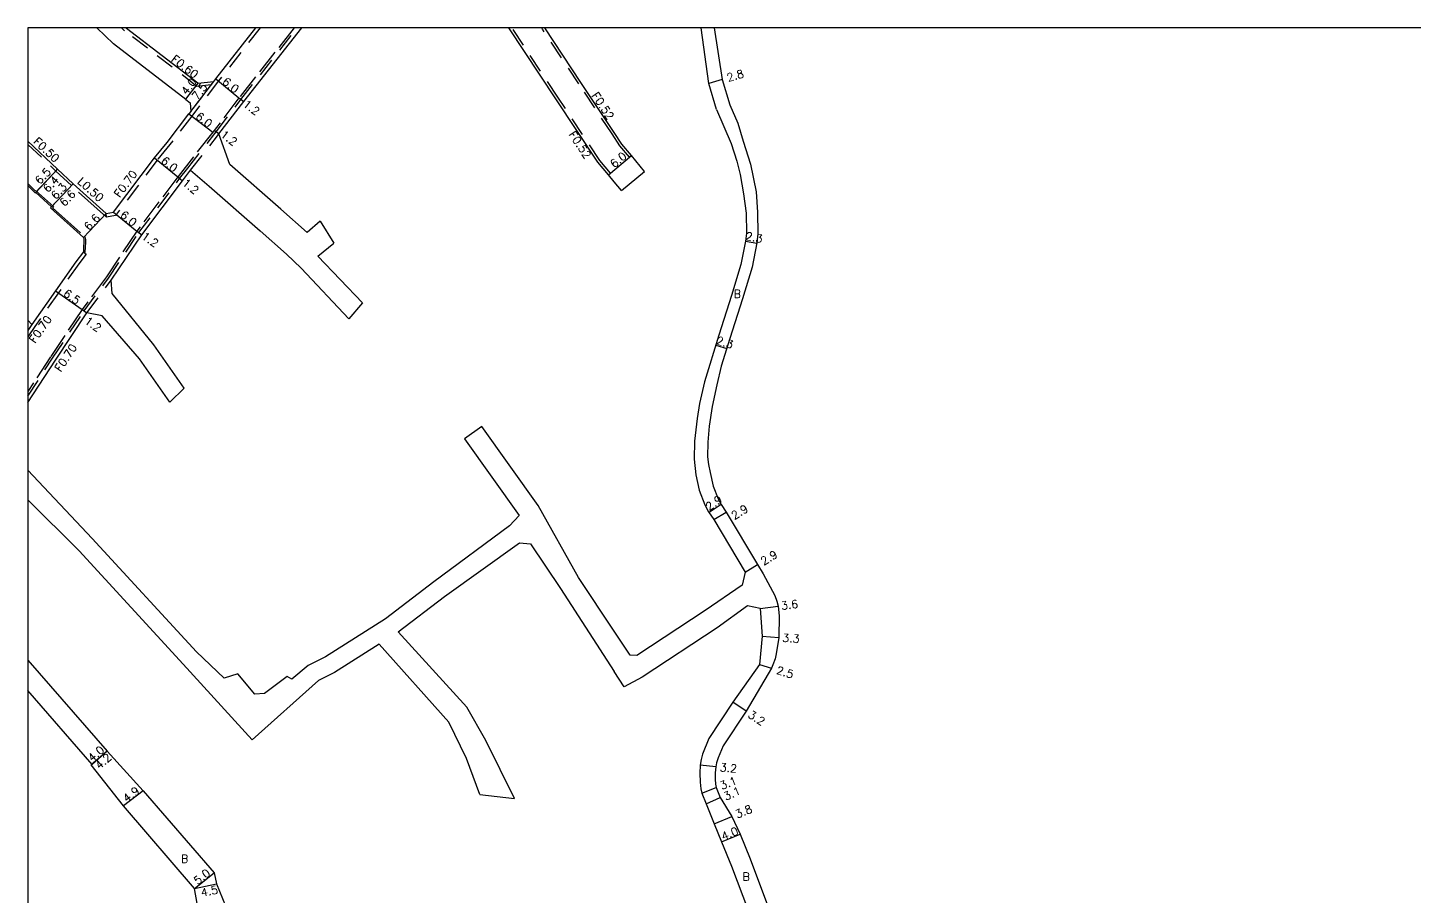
# Model space of a CAD drawing. Header units: metres. Extents: x -4000 to -3200, y -110400 to -109800.
# Drawn here: x -4000 to -3722.8, y -109973.6 to -109800 of the extents above; entities that cross this region are included whole.
import ezdxf

# ---------------------------------------------------------------- set-up
doc = ezdxf.new("R2010")
doc.units = ezdxf.units.M
doc.header["$LTSCALE"] = 2.5
for name, pattern in [('2227000', [2.5, 2, -0.5]), ('2232000', [2.5, 1.5, -1]), ('2233000', [4, 3, -1])]:
    doc.linetypes.add(name, pattern=pattern)
for name, color, linetype in [('2101000', 177, 'Continuous'), ('2102000', 191, 'Continuous'), ('2102001', 191, 'Continuous'), ('2227000', 3, '2227000'), ('2232000', 4, '2232000'), ('2233000', 62, '2233000'), ('9201100', 215, 'Continuous'), ('9201500', 222, 'Continuous'), ('9202100', 82, 'Continuous'), ('9203500', 155, 'Continuous'), ('999', 7, 'Continuous')]:
    doc.layers.add(name, color=color, linetype=linetype)
doc.styles.add('Dm_Anotation', font='txt.shx', dxfattribs={"bigfont": 'pscdm.shx'})

msp = doc.modelspace()

# ---------------------------------------------------------------- linework, layer by layer
at = {"layer": '2101000'}
for points in [[(-3968.36, -109814.34), (-3982.84, -109803.21), (-3986.16, -109800)], [(-3965.99, -109811.1), (-3980.26, -109800.13), (-3980.4, -109800)], [(-3962.4, -109810.21), (-3954.42, -109800)], [(-3961.77, -109821.24), (-3956.8, -109814.74), (-3945.18, -109800)], [(-3883.88, -109829.4), (-3886, -109826.86), (-3894.43, -109814.18), (-3903.8, -109800)], [(-3879.27, -109825.56), (-3881.18, -109823.27), (-3882.74, -109820.93), (-3889.38, -109810.93), (-3896.61, -109800)], [(-3862.26, -109816.35), (-3863.82, -109811.13), (-3865.38, -109800)], [(-3862.74, -109800), (-3861.13, -109810.33), (-3859.63, -109815.39), (-3858.04, -109819.06)], [(-3965.99, -109811.1), (-3962.81, -109810.75), (-3962.4, -109810.21)], [(-3968.36, -109814.34), (-3967.55, -109815.01), (-3967.36, -109816.71), (-3967.77, -109817.24)], [(-3982.83, -109836.88), (-3974.65, -109826.02), (-3972.13, -109822.94), (-3967.77, -109817.24)], [(-3858.04, -109819.06), (-3856.94, -109822.66), (-3855.49, -109827.29), (-3854.33, -109832.83), (-3854.08, -109836.88), (-3854, -109841.2), (-3854.23, -109843.01), (-3855.15, -109847.85), (-3857.08, -109854.18), (-3859.62, -109862.13), (-3861.32, -109867.68), (-3862.24, -109871.4), (-3863.17, -109875.7), (-3863.77, -109879.66), (-3864.03, -109882.87), (-3864.07, -109885.76), (-3863.91, -109887.3), (-3863.53, -109888.93), (-3862.94, -109891.61), (-3861.95, -109894.18), (-3861.38, -109895.29), (-3860.34, -109896.8)], [(-4000, -109822.64), (-3994.02, -109828.28), (-3990.93, -109831.19), (-3984.3, -109837.15), (-3982.83, -109836.88)], [(-3983.29, -109850.47), (-3977.2, -109841.37), (-3969.08, -109830.58), (-3967.45, -109828.5)], [(-4000, -109831.56), (-3998.48, -109833.01), (-3998.41, -109832.94), (-3995.26, -109835.77), (-3995.46, -109835.99), (-3988.83, -109841.95), (-3988.78, -109842.34), (-3988.78, -109842.92), (-3988.83, -109843.76), (-3988.87, -109844.82), (-3990.37, -109846.8), (-3994.44, -109852.58), (-3999.17, -109859.29)], [(-4000, -109874.89), (-3994.43, -109866.45), (-3988.15, -109857.01)], [(-3862.81, -109898.32), (-3856.54, -109908.82)], [(-3860.34, -109896.8), (-3854.06, -109907.32), (-3852.94, -109909.17), (-3850.64, -109913.5), (-3850.21, -109914.62), (-3849.98, -109915.64), (-3849.78, -109917.58), (-3849.84, -109921.87), (-3850.32, -109925.15), (-3850.57, -109926.17), (-3851.01, -109927.34), (-3851.31, -109928), (-3856.36, -109936.6), (-3860.96, -109943.56), (-3861.94, -109945.96), (-3862.26, -109946.94), (-3862.39, -109947.72), (-3862.54, -109948.96), (-3862.56, -109950.21), (-3862.48, -109951.18), (-3862.33, -109951.9), (-3861.52, -109953.87), (-3859.21, -109957.68), (-3857.55, -109961.21), (-3855.55, -109966.12), (-3852.09, -109975.37)], [(-3853.55, -109916.11), (-3853.13, -109921.63), (-3853.71, -109927.28), (-3859.03, -109934.83), (-3863.8, -109942.06), (-3865.09, -109945.2), (-3865.38, -109946.24), (-3865.58, -109947.42), (-3865.64, -109949.03), (-3865.56, -109950.77), (-3865.4, -109952.14), (-3865.22, -109953.02), (-3864.36, -109955.11), (-3862.73, -109959.12), (-3861.26, -109962.72), (-3859.27, -109967.58), (-3855.91, -109976.56)], [(-4000, -109926.44), (-3984.12, -109944.61), (-3976.92, -109952.55), (-3962.75, -109968.92), (-3962.24, -109971.15), (-3960.45, -109975.49), (-3958.57, -109977.57), (-3948.73, -109988.97), (-3944.31, -109994.26), (-3939.29, -110000.41), (-3938.12, -110002.09), (-3934.95, -110006.66), (-3930.67, -110014.71), (-3928.76, -110020.03), (-3925.76, -110028.76), (-3924, -110033.26)], [(-3995.47, -110015.93), (-3990.07, -110008.37), (-3979.41, -109994.94), (-3980.33, -109992.91), (-3978.06, -109990.2), (-3975.19, -109987.24), (-3970.32, -109982.36), (-3965.76, -109976.93), (-3966.65, -109972.05), (-3980.82, -109955.51), (-3987.29, -109947.37), (-3987.14, -109947.24), (-4000, -109932.51)]]:
    msp.add_lwpolyline(points, dxfattribs=at)
at = {"layer": '2101000', "flags": 128}
msp.add_lwpolyline([(-3862.26, -109816.35), (-3859.37, -109823.14), (-3858.24, -109826.68), (-3857.55, -109829.32), (-3856.85, -109833.18), (-3856.38, -109837.04), (-3856.3, -109841.07), (-3856.5, -109842.64), (-3857.39, -109847.3), (-3859.27, -109853.49), (-3861.82, -109861.45), (-3864.68, -109870.78), (-3865.65, -109875.09), (-3866.15, -109878.14), (-3866.7, -109882.67), (-3866.72, -109886.26), (-3866.4, -109889.39), (-3865.72, -109892.45), (-3864.6, -109895.37), (-3863.87, -109896.78), (-3862.81, -109898.32)], dxfattribs=at)
at = {"layer": '2102000'}
for points in [[(-3941.55, -109838.64), (-3944.1, -109840.94), (-3949.4, -109836.24), (-3959.6, -109827.33), (-3961.77, -109821.24)], [(-3876.65, -109828.72), (-3879.27, -109825.56)], [(-3967.45, -109828.5), (-3963.75, -109831.68), (-3953.54, -109840.59), (-3948.24, -109845.29), (-3945.34, -109848.05), (-3935.8, -109858.19)], [(-3882.74, -109830.78), (-3883.88, -109829.4)], [(-3881.26, -109832.56), (-3882.74, -109830.78)], [(-3933.05, -109855), (-3942.01, -109845.63), (-3938.78, -109843.06)], [(-3968.7, -109872.03), (-3974.8, -109863.4), (-3983.15, -109853.11), (-3983.29, -109850.47)], [(-3971.58, -109874.82), (-3977.67, -109866.19), (-3985.1, -109857.56), (-3988.15, -109857.01)], [(-3999.17, -109859.29), (-4000, -109858.46)], [(-3882.74, -109920.62), (-3889.87, -109909.89), (-3897.96, -109895.53), (-3909.22, -109879.72)], [(-3912.64, -109882.15), (-3901.74, -109897.47), (-3903.69, -109899.59), (-3918.77, -109910.79), (-3928.46, -109918.18), (-3940.47, -109925.75), (-3943.92, -109927.51), (-3947.18, -109930.24), (-3948.1, -109929.68), (-3952.63, -109933.07), (-3954.57, -109933.21), (-3957.96, -109929.15), (-3960.69, -109929.99), (-3966.26, -109924.78), (-3987.09, -109902.11), (-4000, -109888.43)], [(-3909.63, -109953.24), (-3912.25, -109946.07), (-3915.8, -109938.8), (-3929.71, -109923.23), (-3938.69, -109928.88), (-3941.88, -109930.51), (-3955.15, -109942.32), (-3968.9, -109927.23), (-3989.72, -109904.57), (-4000, -109894.38)], [(-3902.69, -109954.06), (-3908.39, -109942.49), (-3912.23, -109935.78), (-3925.91, -109920.77), (-3916.64, -109913.69), (-3901.69, -109902.95), (-3899.5, -109903.16), (-3893.46, -109912.08), (-3882.74, -109928.69)], [(-3856.54, -109908.82), (-3857.18, -109911.4), (-3864.53, -109916.48), (-3878.24, -109925.51), (-3879.56, -109925.4), (-3882.74, -109920.62)], [(-3853.55, -109916.11), (-3856.06, -109915.57), (-3862.18, -109919.97), (-3877.14, -109929.81), (-3880.77, -109931.74), (-3882.74, -109928.69)]]:
    msp.add_lwpolyline(points, dxfattribs=at)
at = {"layer": '2102001'}
for points in [[(-3881.26, -109832.56), (-3876.65, -109828.72)], [(-3941.55, -109838.64), (-3938.78, -109843.06)], [(-3933.05, -109855), (-3935.8, -109858.19)], [(-3971.58, -109874.82), (-3968.7, -109872.03)], [(-3909.22, -109879.72), (-3912.64, -109882.15)], [(-3909.63, -109953.24), (-3902.69, -109954.06)]]:
    msp.add_lwpolyline(points, dxfattribs=at)
at = {"layer": '2227000'}
msp.add_lwpolyline([(-3946.7, -109800), (-3957.76, -109814.02), (-3963.01, -109820.89), (-3970, -109829.82), (-3978.18, -109840.67), (-3984.28, -109849.79), (-3989.13, -109856.32), (-3995.43, -109865.79), (-4000, -109872.71)], dxfattribs=at)
at = {"layer": '2232000'}
for points in [[(-4000, -109873.62), (-3995.02, -109866.06), (-3988.72, -109856.61), (-3983.86, -109850.07), (-3977.77, -109840.96), (-3969.63, -109830.16), (-3968, -109828.07), (-3962.59, -109821.16), (-3962.32, -109820.81), (-3957.36, -109814.32), (-3946.07, -109800)], [(-3953.53, -109800), (-3961.84, -109810.64), (-3967.22, -109817.67), (-3971.58, -109823.37), (-3974.1, -109826.45), (-3982.43, -109837.51), (-3984.27, -109837.86), (-3984.3, -109837.15)], [(-3963.31, -109811.41), (-3966.16, -109811.72), (-3980.66, -109800.59), (-3980.82, -109800.43), (-3981.26, -109800)], [(-3883.88, -109829.4), (-3883.48, -109829.07), (-3885.58, -109826.55), (-3894, -109813.89), (-3903.17, -109800)], [(-3879.27, -109825.56), (-3879.67, -109825.9), (-3881.6, -109823.58), (-3883.17, -109821.22), (-3889.82, -109811.22), (-3897.04, -109800.29), (-3897.23, -109800)], [(-3967.36, -109816.71), (-3962.81, -109810.75)], [(-3967.45, -109828.5), (-3962.03, -109821.59), (-3961.77, -109821.24)], [(-4000, -109823.32), (-3994.36, -109828.64)], [(-3988.87, -109844.82), (-3988.59, -109845.04), (-3988.31, -109845.25), (-3989.81, -109847.22), (-3993.87, -109852.98), (-3998.6, -109859.69)], [(-3988.15, -109857.01), (-3983.29, -109850.47)], [(-3999.17, -109859.29), (-4000, -109860.53)], [(-3998.6, -109859.69), (-4000, -109861.79)]]:
    msp.add_lwpolyline(points, dxfattribs=at)
at = {"layer": '2233000'}
for points in [[(-3984.27, -109837.86), (-3991.27, -109831.56), (-3994.36, -109828.64), (-3994.02, -109828.28)], [(-4000, -109831.15), (-3998.49, -109832.58), (-3998.43, -109832.52), (-3994.82, -109835.75), (-3995.03, -109835.98), (-3988.55, -109841.8), (-3988.48, -109842.32), (-3988.48, -109842.93), (-3988.53, -109843.78), (-3988.57, -109844.93), (-3988.63, -109845.01)], [(-3998.21, -109832.72), (-3998.41, -109832.94)]]:
    msp.add_lwpolyline(points, dxfattribs=at)
at = {"layer": '9201100', "flags": 128}
for points in [[(-3967.36, -109816.71), (-3962.81, -109810.75)], [(-3965.99, -109811.1), (-3968.43, -109814.28)], [(-3883.88, -109829.4), (-3879.27, -109825.56)], [(-3856.5, -109842.64), (-3854.24, -109843.08)], [(-3862.43, -109863.45), (-3860.23, -109864.12)], [(-3861.38, -109895.29), (-3863.77, -109896.93)]]:
    msp.add_lwpolyline(points, dxfattribs=at)
at = {"layer": '9201100'}
for points in [[(-3962.4, -109810.21), (-3957.76, -109814.02)], [(-3861.13, -109810.33), (-3863.82, -109811.13)], [(-3957.76, -109814.02), (-3956.8, -109814.74)], [(-3967.77, -109817.24), (-3963.01, -109820.89)], [(-3961.77, -109821.24), (-3962.72, -109820.51)], [(-3974.65, -109826.02), (-3970, -109829.82)], [(-3994.02, -109828.28), (-3998.48, -109833.01)], [(-3994.02, -109828.28), (-3998.41, -109832.94)], [(-3970, -109829.82), (-3969.08, -109830.58)], [(-3990.93, -109831.19), (-3995.46, -109835.99)], [(-3990.93, -109831.19), (-3995.26, -109835.77)], [(-3984.3, -109837.15), (-3988.83, -109841.95)], [(-3982.83, -109836.88), (-3978.18, -109840.67)], [(-3978.18, -109840.67), (-3977.2, -109841.37)], [(-3994.44, -109852.58), (-3989.13, -109856.32)], [(-3989.13, -109856.32), (-3988.15, -109857.01)], [(-3862.81, -109898.32), (-3860.34, -109896.8)], [(-3856.54, -109908.82), (-3854.06, -109907.32)], [(-3853.55, -109916.11), (-3849.98, -109915.64)], [(-3853.13, -109921.63), (-3849.84, -109921.87)], [(-3853.71, -109927.28), (-3851.31, -109928)], [(-3856.36, -109936.6), (-3859.03, -109934.83)], [(-3984.12, -109944.61), (-3987.29, -109947.37)], [(-3984.12, -109944.61), (-3987.14, -109947.24)], [(-3862.39, -109947.72), (-3865.58, -109947.42)], [(-3865.22, -109953.02), (-3862.33, -109951.9)], [(-3976.92, -109952.55), (-3980.82, -109955.51)], [(-3864.36, -109955.11), (-3861.52, -109953.87)], [(-3862.73, -109959.12), (-3859.21, -109957.68)], [(-3861.26, -109962.72), (-3857.55, -109961.21)], [(-3966.65, -109972.05), (-3962.75, -109968.92)], [(-3966.65, -109972.05), (-3962.24, -109971.15)]]:
    msp.add_lwpolyline(points, dxfattribs=at)
at = {"layer": '999'}
msp.add_lwpolyline([(-4000, -110400), (-3200, -110400), (-3200, -109800), (-4000, -109800)], close=True, dxfattribs=at)

# ---------------------------------------------------------------- texts
at = {"layer": '9201500', "style": 'Dm_Anotation'}
for s, rotation, p in [('4.0', 52.4544, (-3968.21, -109813.58)), ('6.0', 320.678, (-3961.25, -109811.02)), ('2.8', 16.5439, (-3859.95, -109810.81)), ('7.5', 52.5878, (-3966.05, -109814.58)), ('1.2', 322.6046, (-3957.1, -109815.55)), ('6.0', 322.522, (-3966.6, -109818.01)), ('1.2', 322.6098, (-3961.6, -109821.63)), ('6.0', 320.7496, (-3973.5, -109826.83)), ('6.0', 39.7642, (-3882.73, -109828.12)), ('6.5', 46.6571, (-3997.56, -109831.44)), ('6.4', 46.6571, (-3995.96, -109833.05)), ('6.3', 46.6578, (-3994.36, -109834.44)), ('6.6', 46.6578, (-3992.64, -109835.86)), ('1.2', 320.4102, (-3969.26, -109831.24)), ('6.6', 46.659, (-3987.74, -109840.65)), ('6.0', 320.7576, (-3981.68, -109837.68)), ('1.2', 324.7187, (-3977.37, -109842.01)), ('2.3', 349.218, (-3856.59, -109842.37)), ('6.5', 324.8176, (-3993.03, -109853.45)), ('1.2', 324.8561, (-3988.8, -109858.94)), ('2.3', 342.9472, (-3862.48, -109863.17)), ('2.9', 34.5032, (-3863.77, -109896.63)), ('2.9', 31.4856, (-3858.7, -109898.38)), ('2.9', 31.1911, (-3852.83, -109907.51)), ('3.6', 7.5124, (-3849.28, -109916.36)), ('3.3', 355.8577, (-3849.15, -109922.72)), ('2.5', 343.2666, (-3850.44, -109929.1)), ('3.2', 326.628, (-3856.13, -109937.7)), ('4.0', 41.1338, (-3987.11, -109946.84)), ('4.2', 41.1338, (-3985.68, -109948.35)), ('3.2', 354.6691, (-3861.67, -109948.59)), ('4.9', 37.2693, (-3980.2, -109954.92)), ('3.1', 21.1776, (-3861.24, -109952.34)), ('3.1', 23.5896, (-3860.43, -109954.49)), ('3.8', 22.2098, (-3858.14, -109958.06)), ('4.0', 22.2096, (-3860.92, -109962.48)), ('5.0', 38.6785, (-3966.01, -109971.4)), ('4.5', 11.5189, (-3965.2, -109973.71))]:
    msp.add_text(s, height=1.6, rotation=rotation, dxfattribs=at).set_placement(p)
at = {"layer": '9202100', "style": 'Dm_Anotation'}
for p in [(-3858.82, -109854), (-3969.33, -109966.91), (-3857.08, -109970.49)]:
    msp.add_text('B', height=1.6, dxfattribs=at).set_placement(p)
at = {"layer": '9203500', "style": 'Dm_Anotation'}
for s, rotation, p in [('F0.60', 322.457, (-3971.47, -109806.57)), ('F0.52', 303.6139, (-3887.34, -109813.56)), ('F0.52', 303.6191, (-3891.9, -109821.33)), ('F0.50', 316.6599, (-3999, -109822.91)), ('L0.50', 318.0499, (-3990.16, -109830.94)), ('F0.70', 53.0005, (-3981.62, -109834.09)), ('F0.70', 54.821, (-3998.55, -109863.19)), ('F0.70', 56.333, (-3993.41, -109868.91))]:
    msp.add_text(s, height=1.6, rotation=rotation, dxfattribs=at).set_placement(p)

doc.saveas('drawing.dxf')
